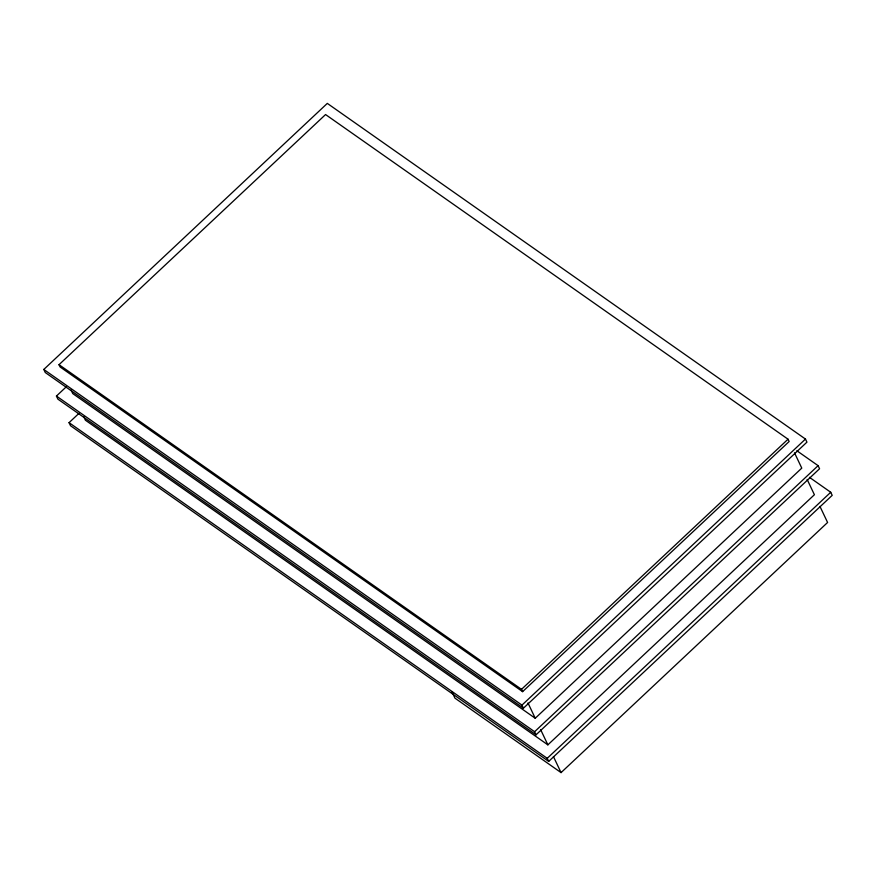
<?xml version="1.0" encoding="UTF-8"?>
<svg xmlns="http://www.w3.org/2000/svg" width="876" height="876" viewBox="0 0 876 876"><rect width="100%" height="100%" fill="white"/><g stroke="black" fill="none" stroke-linecap="round" stroke-linejoin="round"><path stroke-width="1.31" d="M43.8 369.453L327.306 103.39L805.471 439.062L806.938 442.139L523.432 708.202L45.267 372.53L43.8 369.453L521.965 705.114L523.432 708.202M59.031 364.679L325.565 114.548L788.039 439.204L789.145 441.515L522.611 691.646L60.126 366.989L59.031 364.679L521.505 689.335L522.611 691.646M796.832 450.724L818.107 465.66L819.564 468.748L536.057 734.8L57.893 399.138L56.436 396.051L66.379 386.721M809.457 477.332L830.733 492.268L832.2 495.345L548.694 761.408L70.529 425.736L69.062 422.659L79.015 413.319M521.505 689.335L788.039 439.204M521.965 705.114L805.471 439.062M71.087 390.061L72.763 393.598L535.236 718.254L801.77 468.123L794.51 452.826M536.057 734.8L534.601 731.723L818.107 465.66M83.724 416.669L85.399 420.195L547.872 744.852L814.406 494.721L807.146 479.435M548.694 761.408L547.226 758.32L830.733 492.268M452.016 691.952L454.94 698.128L561.056 772.61L827.59 522.479L819.969 506.438M56.436 396.051L534.601 731.723M69.062 422.659L547.226 758.32M527.976 702.957L535.236 718.254M540.612 729.566L547.872 744.852M553.435 756.568L561.056 772.61"/></g></svg>
